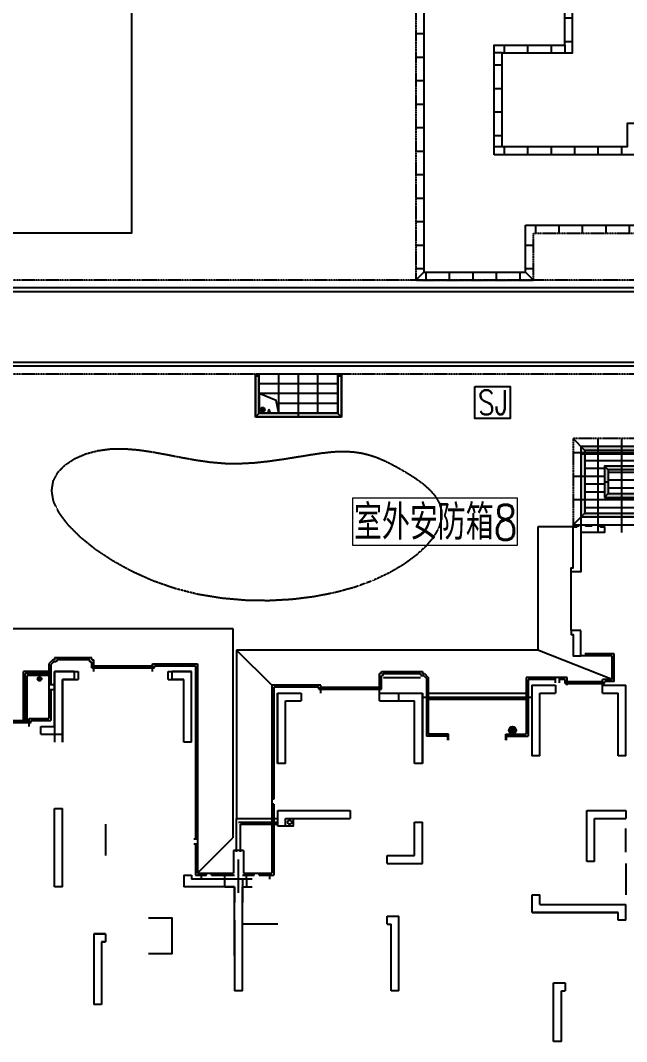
# Model space of a CAD drawing. Header units: millimetres. Extents: x -124346 to 101329, y -150859 to 114847.
# Drawn here: x -63169 to -47676, y -41345 to -15263 of the extents above; entities that cross this region are included whole.
import ezdxf

# ---------------------------------------------------------------- set-up
doc = ezdxf.new("R2010")
doc.units = ezdxf.units.MM
doc.linetypes.add('ACAD_ISO05W100', pattern=[33, 24, -3, 0, -3, 0, -3])
doc.linetypes.add('DASH', pattern=[0.35, 0.25, -0.1])
for name, color, linetype in [('-2', 2, 'Continuous'), ('-252', 252, 'Continuous'), ('0-室外安防管网', 7, 'Continuous'), ('3', 3, 'Continuous'), ('arch', 251, 'Continuous'), ('cont', 8, 'DASH'), ('hatch', 251, 'Continuous'), ('la', 33, 'Continuous'), ('噢噢噢噢1', 1, 'Continuous'), ('室外安防管网', 7, 'Continuous'), ('电子围栏', 7, 'Continuous')]:
    doc.layers.add(name, color=color, linetype=linetype)
doc.layers.add('监控', color=2, linetype='ACAD_ISO05W100', lineweight=25)
doc.styles.add('_TEL_DIM', font='SIMPLEX', dxfattribs={"width": 0.8, "height": 3.5, "bigfont": 'HZTXT'})
pattern_1 = [(127.5, (-59709134.44, -46142422.905), (-48.941323733, -1.600031296), [0, -38.608, 0, -43.18, 0, -41.275]), (97.5, (-59709134.44, -46142422.905), (-71.682510057, 44.952328314), [0, -20.828, 0, -34.798, 0, -13.335]), (57.5, (-59709134.44, -46142454.147), (-0.143718468, 79.099237024), [0, -12.7, 0, -45.72, 0, -59.69]), (47.5, (-59709134.44, -46142454.15), (-22.292932326, 76.35564525), [0, -6.35, 0, -29.972, 0, -34.29])]

# ---------------------------------------------------------------- blocks, each defined once
blk = doc.blocks.new('A$C71683DDF')
at = {"layer": 'hatch', "ltscale": 0.001}
h = blk.add_hatch(dxfattribs=at)
h.set_pattern_fill('_USER', color=0, scale=600, pattern_type=0)
h.set_pattern_definition([(0, (300, -1100), (0, 600), [])])
h.paths.add_polyline_path([(0, 0), (300, 0), (300, -1900), (0, -1900)])
h = blk.add_hatch(dxfattribs=at)
h.set_pattern_fill('_USER', color=0, scale=600, angle=90, pattern_type=0)
h.set_pattern_definition([(90, (2599.86, -100), (-600, 4e-14), [])])
h.paths.add_polyline_path([(200, 0), (5000, 0), (5000, -300), (200, -300)])
h = blk.add_hatch(dxfattribs=at)
h.set_pattern_fill('_USER', color=0, scale=600, pattern_type=0)
h.set_pattern_definition([(0, (5199.7, -1100), (0, 600), [])])
h.paths.add_polyline_path([(4900, 0), (5200, 0), (5200, -1900), (4900, -1900)])
h = blk.add_hatch(dxfattribs=at)
h.set_pattern_fill('AR-SAND', color=0, scale=20, angle=90)
h.set_pattern_definition(pattern_1)
h.paths.add_polyline_path([(200, -2000), (5000, -2000), (5000, -200), (200, -200)])
h.paths.add_polyline_path([(300, -1900), (4900, -1900), (4900, -300), (300, -300)], flags=16)
h = blk.add_hatch(dxfattribs=at)
h.set_pattern_fill('600-200', color=0, pattern_type=2)
h.set_pattern_definition([(90, (2599.86, -1900), (-600, 4e-14), []), (0, (2599.86, -1900.03), (0, 200), [])])
h.paths.add_polyline_path([(300, -1900), (4900, -1900), (4900, -300), (300, -300)])
h.paths.add_polyline_path([(4400, -700), (4400, -1500), (800, -1500), (800, -700)], flags=16)
h = blk.add_hatch(dxfattribs=at)
h.set_pattern_fill('AR-SAND', color=0, scale=20, angle=90)
h.set_pattern_definition(pattern_1)
h.paths.add_polyline_path([(800, -1500), (4400, -1500), (4400, -700), (800, -700)])
h.paths.add_polyline_path([(900, -1400), (4300, -1400), (4300, -800), (900, -800)], flags=16)
h = blk.add_hatch(dxfattribs=at)
h.set_pattern_fill('_USER', color=0, scale=600, angle=90, pattern_type=0)
h.set_pattern_definition([(90, (2599.86, -800), (-600, 4e-14), [])])
h.paths.add_polyline_path([(800, -700), (4400, -700), (4400, -800), (800, -800)])
h = blk.add_hatch(dxfattribs=at)
h.set_pattern_fill('600-200', color=0, pattern_type=2)
h.set_pattern_definition([(90, (3799.86, -1400), (-600, 4e-14), []), (0, (3799.86, -1400.03), (0, 200), [])])
h.paths.add_polyline_path([(900, -1400), (4300, -1400), (4300, -800), (900, -800)])
h = blk.add_hatch(dxfattribs=at)
h.set_pattern_fill('_USER', color=0, scale=600, angle=90, pattern_type=0)
h.set_pattern_definition([(90, (2599.86, -1500), (-600, 4e-14), [])])
h.paths.add_polyline_path([(800, -1400), (4400, -1400), (4400, -1500), (800, -1500)])
h = blk.add_hatch(dxfattribs=at)
h.set_pattern_fill('_USER', color=0, scale=600, angle=90, pattern_type=0)
h.set_pattern_definition([(90, (2599.86, -2000), (-600, 4e-14), [])])
h.paths.add_polyline_path([(200, -1900), (5000, -1900), (5000, -2400), (200, -2400)])
at = {"layer": '-2', "color": 0, "linetype": 'DASH', "ltscale": 0.001}
for p, q in [((5200, 0), (0, 0)), ((0, 0), (0, -2250)), ((5200, -2250), (5200, 0)), ((0, -2200), (0, -2200)), ((0, -2200), (0, -2200)), ((5200, -2200), (5200, -2200)), ((5200, -2200), (5200, -2200))]:
    blk.add_line(p, q, dxfattribs=at)
at = {"layer": 'hatch', "color": 0, "ltscale": 0.001}
blk.add_line((0, -2200), (5200, -2200), dxfattribs=at)
at = {"layer": 'hatch', "color": 0, "ltscale": 0.001, "flags": 128}
for points in [[(4900, -300), (5200, 0)], [(300, -300), (0, 0)], [(900, -800), (800, -700)], [(4300, -800), (4400, -700)], [(800, -1100), (900, -1100)], [(900, -1400), (800, -1500)], [(4300, -1400), (4400, -1500)], [(300, -1900), (0, -2200)], [(4900, -1900), (5200, -2200)]]:
    blk.add_lwpolyline(points, dxfattribs=at)
at = {"layer": 'la', "color": 0}
for points in [[(200, -2000), (5000, -2000), (5000, -200), (200, -200)], [(300, -1900), (4900, -1900), (4900, -300), (300, -300)], [(800, -1500), (4400, -1500), (4400, -700), (800, -700)], [(900, -1400), (4300, -1400), (4300, -800), (900, -800)]]:
    blk.add_lwpolyline(points, close=True, dxfattribs=at)
blk = doc.blocks.new('A$C74EC1316')
at = {"layer": 'hatch'}
h = blk.add_hatch(dxfattribs=at)
h.set_pattern_fill('_USER', color=0, scale=600, pattern_type=0)
h.set_pattern_definition([(0, (-27600, -3000), (0, 600), [])])
h.paths.add_polyline_path([(-27400, 6600), (-27600, 6600), (-27600, -3000), (-27400, -2800)])
h = blk.add_hatch(dxfattribs=at)
h.set_pattern_fill('_USER', color=0, scale=600, pattern_type=0)
h.set_pattern_definition([(0, (-23600, 4000), (0, 600), [])])
h.paths.add_polyline_path([(-23600, 4000), (-23800, 4000), (-23800, 3000), (-23800, 2800), (-23600, 2800)])
h = blk.add_hatch(dxfattribs=at)
h.set_pattern_fill('_USER', color=0, scale=600, angle=90, pattern_type=0)
h.set_pattern_definition([(90, (-23800, 2800), (-600, 4e-14), [])])
h.paths.add_polyline_path([(-23800, 3000), (-25600, 3000), (-25600, 2800), (-23800, 2800)])
h = blk.add_hatch(dxfattribs=at)
h.set_pattern_fill('_USER', color=0, scale=600, pattern_type=0)
h.set_pattern_definition([(0, (-25400, 2800), (0, 600), [])])
h.paths.add_polyline_path([(-25400, 2800), (-25600, 2800), (-25600, 400), (-25400, 400)])
h = blk.add_hatch(dxfattribs=at)
h.set_pattern_fill('_USER', color=0, scale=600, angle=90, pattern_type=0)
h.set_pattern_definition([(90, (-25600, 200), (-600, 4e-14), [])])
h.paths.add_polyline_path([(-22200, 400), (-25400, 400), (-25600, 400), (-25600, 200), (-22200, 200)])
h = blk.add_hatch(dxfattribs=at)
h.set_pattern_fill('_USER', color=0, scale=600, pattern_type=0)
h.set_pattern_definition([(0, (-24600, -3000), (0, 600), [])])
h.paths.add_polyline_path([(-24600, -1800), (-24800, -1600), (-24800, -2800), (-24600, -3000)])
h = blk.add_hatch(dxfattribs=at)
h.set_pattern_fill('_USER', color=0, scale=600, angle=90, pattern_type=0)
h.set_pattern_definition([(90, (-24800, -1600), (-600, 4e-14), [])])
h.paths.add_polyline_path([(-16400, -1600), (-24800, -1600), (-24600, -1800), (-16400, -1800)])
h = blk.add_hatch(dxfattribs=at)
h.set_pattern_fill('_USER', color=0, scale=600, angle=90, pattern_type=0)
h.set_pattern_definition([(90, (-24600, -3000), (-600, 4e-14), [])])
h.paths.add_polyline_path([(-24800, -2800), (-27400, -2800), (-27600, -3000), (-24600, -3000)])
at = {"layer": '-2', "color": 0, "linetype": 'DASH', "ltscale": 0.001, "flags": 128}
blk.add_lwpolyline([(-3300, 0), (0, 0), (0, 5600), (-11200, 5600), (-11200, 4600), (-16800, 4600), (-16800, 6800), (-27600, 6800), (-27600, -3000), (-24600, -3000), (-24600, -1800), (-16200, -1800), (-16200, -600), (-11200, -600), (-11200, -1800), (-3300, -1800)], close=True, dxfattribs=at)
at = {"layer": '-2', "color": 0, "ltscale": 0.001, "flags": 128}
blk.add_lwpolyline([(-25400, 400), (-25400, 400), (-25400, 400), (-25400, 2800), (-23600, 2800), (-23600, 4000), (-21800, 4000), (-21800, 3400), (-18600, 3400), (-18600, 1000), (-22200, 1000), (-22200, 400), (-25400, 400)], dxfattribs=at)
at = {"layer": 'hatch', "color": 0}
for points in [[(-23800, 3000), (-23800, 2800)], [(-25400, 2800), (-25600, 2800)], [(-25400, 400), (-25600, 400)], [(-27600, -3000), (-27400, -2800)], [(-24800, -2800), (-24600, -3000)]]:
    blk.add_lwpolyline(points, dxfattribs=at)
at = {"layer": 'la', "color": 0}
for p, q in [((-27400, 6600), (-27400, -2800)), ((-24800, -2800), (-24800, -1600)), ((-24800, -1600), (-16400, -1600)), ((-27400, -2800), (-24800, -2800))]:
    blk.add_line(p, q, dxfattribs=at)
blk.add_lwpolyline([(-25600, 200), (-25600, 3000), (-23800, 3000), (-23800, 4200), (-21600, 4200), (-21600, 3600), (-18400, 3600), (-18400, 800), (-22000, 800), (-22000, 200)], close=True, dxfattribs=at)
blk = doc.blocks.new('$TwtSys$00000141')
for p, q in [((-94, 8), (-10, 92)), ((-94, 8), (-10, 92)), ((-87, -35), (35, 87)), ((-87, -35), (35, 87)), ((-66, -66), (66, 66)), ((-66, -66), (66, 66)), ((-32, -87), (88, 33)), ((-32, -87), (88, 33)), ((11, -92), (92, -11)), ((11, -92), (92, -11))]:
    blk.add_line(p, q)
blk.add_circle((0, 0), 94)
blk.add_circle((0, 0), 94)
blk = doc.blocks.new('A$C58407A92')
at = {"layer": 'arch'}
h = blk.add_hatch(dxfattribs=at)
h.set_pattern_fill('ANSI31', color=251, scale=5, angle=180, style=0)
h.set_pattern_definition([(45, (769552.199, 316466.866), (-5.612660076, 5.612660076), [])])
h.paths.add_polyline_path([(16514, -1286, 1), (16614, -1286, 1)])
at = {"layer": 'arch', "color": 251}
for p, q in [((29300, 2601), (29300, -550)), ((30200, 2600), (29300, 2601)), ((14250, 0), (21500, 0)), ((21500, 0), (21500, -5350)), ((21601, -550), (21601, -4850)), ((29300, -550), (21601, -550)), ((22501, -1450), (21601, -550)), ((31201, -1300), (29300, -550)), ((31250, -650), (30500, -650)), ((31250, -1350), (31250, -650)), ((16850, -921), (16850, -1435)), ((17850, -800), (17000, -800)), ((17900, -1000), (19500, -1000)), ((19500, -950), (20350, -950)), ((20550, -950), (20550, -5373)), ((16800, -1100), (16150, -1100)), ((16800, -1150), (16200, -1150)), ((16200, -2350), (16200, -1150)), ((16250, -2350), (16250, -1200)), ((16800, -1200), (16250, -1200)), ((17450, -1100), (16950, -1100)), ((16950, -1100), (16950, -2900)), ((16950, -1100), (17550, -1100)), ((16950, -1100), (17550, -1100)), ((16950, -2500), (16950, -1100)), ((17450, -1300), (17150, -1300)), ((17150, -1300), (17150, -2900)), ((17150, -1300), (17550, -1300)), ((17150, -2600), (17150, -1300)), ((17150, -1300), (17550, -1300)), ((17150, -2700), (17150, -1300)), ((17450, -1100), (17450, -1300)), ((17550, -1100), (17550, -1300)), ((17550, -1100), (17550, -1300)), ((19850, -1300), (19850, -1100)), ((19850, -1100), (20450, -1100)), ((19850, -1300), (19850, -1100)), ((19850, -1100), (20450, -1100)), ((19850, -1300), (20250, -1300)), ((19850, -1300), (20250, -1300)), ((19950, -1300), (19950, -1100)), ((20450, -1100), (19950, -1100)), ((20250, -1300), (19950, -1300)), ((20250, -2900), (20250, -1300)), ((20250, -2900), (20250, -1300)), ((20250, -2900), (20250, -1300)), ((20450, -2900), (20450, -1100)), ((20450, -2900), (20450, -1100)), ((20450, -2900), (20450, -1100)), ((25300, -1550), (25300, -1200)), ((25350, -1150), (26300, -1150)), ((26450, -1271), (26450, -2750)), ((29050, -1300), (29050, -2750)), ((29751, -1300), (29050, -1300)), ((30000, -1300), (29851, -1300)), ((16850, -1563), (16850, -2350)), ((22550, -1500), (22550, -4355)), ((23700, -1500), (22550, -1500)), ((23700, -1550), (25300, -1550)), ((29149, -1450), (29749, -1450)), ((29149, -1450), (29149, -2550)), ((29150, -1450), (29750, -1450)), ((29150, -3250), (29150, -1450)), ((29749, -1450), (29749, -1650)), ((29750, -1450), (29750, -1650)), ((30000, -1400), (31000, -1400)), ((30949, -1650), (30949, -1450)), ((30949, -1450), (31550, -1450)), ((30950, -1450), (31550, -1450)), ((30950, -1650), (30950, -1450)), ((31000, -1400), (31000, -1350)), ((31550, -3250), (31550, -1450)), ((31550, -3250), (31550, -1450)), ((22649, -1650), (23250, -1650)), ((22649, -3450), (22649, -1650)), ((22650, -1650), (23250, -1650)), ((22650, -3450), (22650, -1650)), ((23250, -1650), (23250, -1850)), ((23250, -1650), (23250, -1850)), ((25250, -1850), (25250, -1650)), ((25250, -1650), (26349, -1650)), ((25750, -1650), (26350, -1650)), ((25750, -1850), (25750, -1650)), ((26349, -1650), (26350, -3450)), ((26350, -3450), (26350, -1650)), ((26350, -1750), (29150, -1750)), ((26500, -1650), (29000, -1650)), ((26500, -1800), (29000, -1800)), ((29349, -1650), (29749, -1650)), ((29349, -1750), (29349, -1650)), ((29349, -2950), (29349, -1750)), ((29350, -1650), (29750, -1650)), ((29350, -3250), (29350, -1650)), ((30949, -1650), (31350, -1650)), ((30950, -1650), (31350, -1650)), ((31350, -3250), (31350, -1650)), ((31350, -3250), (31350, -1650)), ((22849, -1850), (23250, -1850)), ((22849, -3450), (22849, -1850)), ((22850, -1850), (23250, -1850)), ((22850, -3450), (22850, -1850)), ((25250, -1850), (26149, -1850)), ((25750, -1850), (26150, -1850)), ((26149, -2950), (26149, -1850)), ((26150, -3450), (26150, -1850)), ((14750, -2400), (16350, -2400)), ((16350, -2350), (16850, -2350)), ((16600, -2700), (16600, -2500)), ((16600, -2500), (16950, -2500)), ((17150, -2900), (17150, -2600)), ((29149, -2550), (29149, -3250)), ((16600, -2700), (17150, -2700)), ((27000, -2750), (26450, -2750)), ((28500, -2750), (29050, -2750)), ((20450, -2900), (20250, -2900)), ((20450, -2900), (20250, -2900)), ((20450, -2900), (20250, -2900)), ((26150, -3450), (26149, -2950)), ((29349, -3250), (29349, -2950)), ((29349, -3250), (29149, -3250)), ((29350, -3250), (29150, -3250)), ((31550, -3250), (31350, -3250)), ((31550, -3250), (31350, -3250)), ((22849, -3450), (22649, -3450)), ((22850, -3450), (22650, -3450)), ((26350, -3450), (26150, -3450)), ((26350, -3450), (26150, -3450)), ((16950, -4600), (17150, -4600)), ((16950, -6600), (16950, -4600)), ((16950, -4600), (17150, -4600)), ((16950, -6600), (16950, -4600)), ((16950, -4600), (17150, -4600)), ((16950, -6600), (16950, -4600)), ((17150, -6600), (17150, -4600)), ((17150, -6600), (17150, -4600)), ((17150, -6600), (17150, -4600)), ((22550, -4483), (22550, -6300)), ((22650, -4650), (24500, -4650)), ((22650, -5050), (22650, -4650)), ((22650, -4650), (24500, -4650)), ((22650, -5050), (22650, -4650)), ((24500, -4650), (24500, -4850)), ((24500, -4650), (24500, -4850)), ((30550, -5950), (30550, -4650)), ((30550, -4650), (31550, -4650)), ((30550, -5950), (30550, -4650)), ((30550, -4650), (31550, -4650)), ((31550, -4650), (31550, -4850)), ((31550, -4650), (31550, -4850)), ((21600, -4850), (22650, -4850)), ((21600, -5700), (21600, -4850)), ((21650, -4950), (22650, -4950)), ((22850, -4850), (24500, -4850)), ((22850, -5050), (22850, -4850)), ((22850, -4850), (24500, -4850)), ((22850, -5050), (22850, -4850)), ((26150, -5800), (26150, -4950)), ((26150, -4950), (26350, -4950)), ((26150, -4950), (26350, -4950)), ((26150, -5800), (26150, -4950)), ((26350, -6000), (26350, -4950)), ((26350, -6000), (26350, -4950)), ((30750, -5950), (30750, -4850)), ((30750, -4850), (31550, -4850)), ((30750, -5950), (30750, -4850)), ((30750, -4850), (31550, -4850)), ((21700, -5700), (21700, -5000)), ((21700, -5000), (22650, -5000)), ((22850, -5050), (22650, -5050)), ((22850, -5050), (22650, -5050)), ((20600, -6250), (21500, -5350)), ((20550, -5501), (20550, -6300)), ((21650, -6750), (21650, -5900)), ((21650, -6750), (21650, -5900)), ((21650, -6750), (21650, -5900)), ((21650, -6750), (21650, -5900)), ((25450, -5800), (26150, -5800)), ((25450, -6000), (25450, -5800)), ((25450, -6000), (25450, -5800)), ((25450, -5800), (26150, -5800)), ((30750, -5950), (30550, -5950)), ((30750, -5950), (30550, -5950)), ((25450, -6000), (26350, -6000)), ((25450, -6000), (26350, -6000)), ((20250, -6300), (20450, -6300)), ((20250, -6300), (20250, -6600)), ((20450, -6300), (20450, -6400)), ((21750, -6400), (20450, -6400)), ((20550, -6300), (20829, -6300)), ((20957, -6300), (21550, -6300)), ((21300, -6600), (21300, -6400)), ((22000, -6400), (21300, -6400)), ((21300, -6600), (21300, -6400)), ((21850, -6400), (21300, -6400)), ((21750, -6300), (22053, -6300)), ((21750, -6400), (21750, -7000)), ((21850, -6400), (21850, -6600)), ((21850, -6400), (21850, -6600)), ((22181, -6300), (22550, -6300)), ((17150, -6600), (16950, -6600)), ((17150, -6600), (16950, -6600)), ((17150, -6600), (16950, -6600)), ((21550, -6600), (20250, -6600)), ((21300, -6600), (21550, -6600)), ((21300, -6600), (21550, -6600)), ((21550, -6600), (21550, -7000)), ((21550, -8350), (21550, -6600)), ((21550, -7450), (21550, -6600)), ((21750, -8350), (21750, -6600)), ((21750, -6600), (22000, -6600)), ((21750, -8350), (21750, -6600)), ((21750, -6600), (21850, -6600)), ((29150, -7250), (29150, -6800)), ((29150, -6800), (29350, -6800)), ((29150, -6800), (29350, -6800)), ((29150, -7250), (29150, -6800)), ((29350, -7050), (29350, -6800)), ((29350, -7050), (29350, -6800)), ((29150, -7250), (31350, -7250)), ((31350, -7250), (29150, -7250)), ((29350, -7050), (31550, -7050)), ((29350, -7050), (30250, -7050)), ((30250, -7050), (31550, -7050)), ((31350, -7450), (31350, -7250)), ((31350, -7450), (31350, -7250)), ((31550, -7450), (31550, -7050)), ((31550, -7450), (31550, -7050)), ((21550, -7450), (21550, -9250)), ((25450, -7350), (25750, -7350)), ((25450, -7550), (25450, -7350)), ((25450, -7550), (25450, -7350)), ((25450, -7350), (25750, -7350)), ((25450, -7550), (25550, -7550)), ((25450, -7550), (25550, -7550)), ((25550, -9250), (25550, -7550)), ((25550, -9250), (25550, -7550)), ((25750, -9250), (25750, -7350)), ((25750, -9250), (25750, -7350)), ((31550, -7450), (31350, -7450)), ((31550, -7450), (31350, -7450)), ((17950, -7800), (17950, -9600)), ((18250, -7800), (17950, -7800)), ((17950, -7800), (17950, -9600)), ((17950, -7800), (18250, -7800)), ((17950, -7800), (17950, -9600)), ((17950, -7800), (18250, -7800)), ((18250, -7800), (18250, -8000)), ((18250, -7800), (18250, -8000)), ((18250, -7800), (18250, -8000)), ((18150, -8000), (18150, -9600)), ((18250, -8000), (18150, -8000)), ((18150, -8000), (18150, -9600)), ((18150, -8000), (18250, -8000)), ((18150, -8000), (18150, -9600)), ((18150, -8000), (18250, -8000)), ((21750, -9250), (21750, -8350)), ((29700, -9050), (30000, -9050)), ((29700, -10550), (29700, -9050)), ((29700, -9050), (30000, -9050)), ((29700, -10550), (29700, -9050)), ((30000, -9050), (30000, -9250)), ((30000, -9050), (30000, -9250)), ((21750, -9250), (21550, -9250)), ((25750, -9250), (25550, -9250)), ((25750, -9250), (25550, -9250)), ((29900, -9250), (30000, -9250)), ((29900, -10550), (29900, -9250)), ((29900, -9250), (30000, -9250)), ((29900, -10550), (29900, -9250)), ((18150, -9600), (17950, -9600)), ((18150, -9600), (17950, -9600)), ((18150, -9600), (17950, -9600)), ((29900, -10550), (29700, -10550)), ((29900, -10550), (29700, -10550))]:
    blk.add_line(p, q, dxfattribs=at)
at = {"layer": 'arch', "color": 251, "ltscale": 0.5}
for p, q in [((17900, -750), (16950, -750)), ((16950, -750), (16950, -800)), ((17900, -800), (17900, -750)), ((31200, -700), (30398, -700)), ((31200, -1300), (31200, -700)), ((16900, -800), (16800, -900)), ((16800, -900), (16800, -2300)), ((16950, -800), (16900, -800)), ((17900, -800), (17950, -800)), ((17950, -950), (17950, -800)), ((17950, -950), (19450, -950)), ((17950, -1100), (17950, -950)), ((19450, -950), (19450, -900)), ((19450, -900), (20350, -900)), ((19450, -1100), (19450, -950)), ((20350, -900), (20600, -900)), ((20600, -900), (20600, -6250)), ((25250, -1500), (25250, -1150)), ((25300, -1150), (25250, -1150)), ((25300, -1150), (25250, -1150)), ((25250, -1250), (25250, -1250)), ((25300, -1150), (25300, -1100)), ((25300, -1100), (26350, -1100)), ((25300, -1150), (25300, -1100)), ((25300, -1100), (26350, -1100)), ((26350, -1100), (26350, -1150)), ((26350, -1100), (26350, -1150)), ((26350, -1150), (26400, -1150)), ((26350, -1150), (26400, -1150)), ((26400, -1150), (26500, -1250)), ((26400, -1150), (26500, -1250)), ((26500, -1250), (26500, -2700)), ((29000, -1250), (29000, -2700)), ((30050, -1250), (29000, -1250)), ((29751, -1391), (29751, -1250)), ((29851, -1391), (29851, -1250)), ((30050, -1350), (30050, -1250)), ((31200, -1300), (30950, -1300)), ((30950, -1350), (30950, -1300)), ((16950, -1435), (16800, -1435)), ((16950, -1563), (16800, -1563)), ((22500, -1450), (22500, -6250)), ((23750, -1450), (22500, -1450)), ((23750, -1500), (23750, -1450)), ((23750, -1500), (25250, -1500)), ((23750, -1500), (23750, -1500)), ((23750, -1650), (23750, -1500)), ((25250, -1650), (25250, -1500)), ((30050, -1350), (30950, -1350)), ((30050, -1450), (30050, -1350)), ((30150, -1350), (30150, -1350)), ((30950, -1450), (30950, -1350)), ((16300, -2350), (16300, -2300)), ((16300, -2300), (16800, -2300)), ((14800, -2350), (16300, -2350)), ((16300, -2500), (16300, -2350)), ((27020, -2700), (26500, -2700)), ((27020, -2850), (27020, -2700)), ((28480, -2850), (28480, -2700)), ((28480, -2700), (29000, -2700)), ((22550, -4355), (22500, -4355)), ((22550, -4483), (22500, -4483)), ((31550, -5710), (31550, -5110)), ((20510, -5373), (20600, -5373)), ((22550, -5373), (22500, -5373)), ((20510, -5501), (20600, -5501)), ((21524, -5670), (21524, -6250)), ((21776, -5670), (21524, -5670)), ((21776, -5670), (21776, -6250)), ((22549, -5501), (22500, -5501)), ((20600, -6250), (21524, -6250)), ((20700, -6400), (20700, -6250)), ((20829, -6300), (20829, -6250)), ((20957, -6300), (20957, -6250)), ((21300, -6400), (21300, -6250)), ((21776, -6250), (22500, -6250)), ((21850, -6400), (21850, -6250)), ((22053, -6300), (22053, -6250)), ((22181, -6300), (22181, -6250)), ((22450, -6400), (22450, -6250)), ((31550, -6000), (31550, -6800))]:
    blk.add_line(p, q, dxfattribs=at)
at = {"layer": 'arch', "color": 251, "linetype": 'DASH'}
for p, q in [((17900, -800), (17900, -750)), ((16921, -850), (16850, -921)), ((17000, -850), (16921, -850)), ((17000, -800), (17000, -850)), ((17850, -850), (17850, -800)), ((17850, -850), (17900, -850)), ((17900, -1000), (17900, -850)), ((19500, -1000), (19500, -950)), ((20350, -950), (20550, -950)), ((25350, -1200), (25300, -1200)), ((25350, -1200), (25300, -1200)), ((25350, -1200), (25350, -1150)), ((25350, -1150), (26300, -1150)), ((25350, -1200), (25350, -1150)), ((25350, -1250), (26300, -1250)), ((26300, -1150), (26300, -1200)), ((26300, -1150), (26300, -1200)), ((26300, -1200), (26379, -1200)), ((26300, -1200), (26379, -1200)), ((26379, -1200), (26450, -1271)), ((26379, -1200), (26450, -1271)), ((30000, -1400), (30000, -1300)), ((23700, -1550), (23700, -1500)), ((31250, -1350), (31000, -1350)), ((16350, -2400), (16350, -2350)), ((27000, -2850), (27000, -2750)), ((28500, -2850), (28500, -2750))]:
    blk.add_line(p, q, dxfattribs=at)
at = {"layer": 'arch', "color": 251, "ltscale": 3}
blk.add_line((18250, -5000), (18250, -5800), dxfattribs=at)
at = {"layer": 'arch', "color": 251}
for points in [[(35200, 2450), (35200, 4450), (30400, 4450), (30400, 2450)], [(30150, -50), (30150, 1450)], [(16150, -2350), (16150, -1100)], [(19350, -8300), (19950, -8300), (19950, -7400), (19350, -7400)], [(22650, -7550), (21750, -7550)]]:
    blk.add_lwpolyline(points, dxfattribs=at)
for points in [[(30200, 2450), (30200, 2600), (30300, 2600), (30300, 2620), (30350, 2620), (30350, 2650), (30520, 2650), (30520, 2620), (30680, 2620), (30680, 2650), (30850, 2650), (30850, 2620), (30900, 2620), (30900, 2600), (31000, 2600), (31000, 2450), (30400, 2450), (30400, 1450), (30200, 1450), (30150, 1450), (30150, 1550), (30200, 1550)], [(30400, -50), (30200, -50), (30150, -50), (30150, -150), (30200, -150), (30200, -700), (30400, -700)], [(22850, -4850), (23050, -4850), (23050, -5050), (22850, -5050)]]:
    blk.add_lwpolyline(points, close=True, dxfattribs=at)
for centre in [(16564, -1286), (22956, -4947)]:
    blk.add_circle(centre, 50, dxfattribs=at)
blk.add_blockref('$TwtSys$00000141', (28650, -2600), dxfattribs=at)
blk = doc.blocks.new('A$C738E28D6')
at = {"layer": '-2', "color": 0}
for p, q in [((-6, 0, 0), (-2206, 0, 0)), ((-2206, -1100, 0), (-2206, 0, 0)), ((-2106, -1000, 0), (-2106, 0, 0)), ((-106, 0, 0), (-106, -1000, 0)), ((-6, 0, 0), (-6, -1100, 0)), ((-106, -1000, 0), (-2106, -1000, 0)), ((-6, -1100, 0), (-2206, -1100, 0))]:
    blk.add_line(p, q, dxfattribs=at)
at = {"layer": '-2', "color": 0, "elevation": 0}
blk.add_lwpolyline([(-1606, -500), (-2106, -500), (-2106, -1000), (-1606, -1000)], close=True, dxfattribs=at)
at = {"layer": '-252', "color": 0}
for p, q in [((-1606, -500, 0), (-1606, 0, 0)), ((-1106, -1000, 0), (-1106, 0, 0)), ((-96, 0, 0), (-96, -1010, 0)), ((-16, 0, 0), (-16, -1090, 0)), ((-106, -250, 0), (-2106, -250, 0)), ((-606, -1000, 0), (-606, 0, 0)), ((-106, -500, 0), (-1606, -500, 0)), ((-106, -750, 0), (-1606, -750, 0)), ((-2106, -1000, 0), (-2206, -1100, 0)), ((-96, -1010, 0), (-2116, -1010, 0)), ((-1106, -1100, 0), (-1106, -1000, 0)), ((-106, -1000, 0), (-6, -1100, 0)), ((-16, -1090, 0), (-2196, -1090, 0))]:
    blk.add_line(p, q, dxfattribs=at)
at = {"layer": '-252', "color": 0, "elevation": 0}
for points in [[(-1606, -1000), (-1670, -673), (-2106, -500)], [(-2065, -902), (-1976, -902)], [(-2065, -912), (-1976, -912)], [(-2064, -897), (-1976, -897)], [(-2064, -917), (-1976, -917)], [(-2063, -892), (-1978, -892)], [(-2063, -922), (-1978, -922)], [(-2061, -887), (-1980, -887)], [(-2061, -927), (-1980, -927)], [(-2058, -882), (-1983, -882)], [(-2058, -932), (-1983, -932)], [(-2054, -877), (-1987, -877)], [(-2054, -937), (-1987, -937)], [(-2049, -872), (-1992, -872)], [(-2049, -942), (-1992, -942)], [(-2041, -867), (-2000, -867)], [(-2041, -947), (-2000, -947)]]:
    blk.add_lwpolyline(points, dxfattribs=at)
at = {"layer": '-252', "color": 0}
blk.add_circle((-2020, -907, 0), 55, dxfattribs=at)
for start, end in [(173.6206, 180), (180, 186.3794), (160.5288, 167.1604), (192.8396, 199.4712), (146.251, 153.6122), (206.3878, 213.749), (128.9424, 138.1897), (221.8103, 231.0576), (62.734, 117.266), (242.734, 297.266), (41.8103, 51.0576), (308.9424, 318.1897), (26.3878, 33.749), (326.251, 333.6122), (12.8396, 19.4712), (340.5288, 347.1604), (0, 6.3794), (353.6206, 0)]:
    blk.add_arc((-2020, -907, 0), 45, start, end, dxfattribs=at)
at = {"layer": 'hatch', "color": 0}
for p, q in [((-2196, -1090, 0), (-2196, 0, 0)), ((-2116, -1010, 0), (-2116, 0, 0)), ((-2106, -9, 0), (-2206, -9, 0)), ((-2106, -18, 0), (-2206, -18, 0)), ((-2106, -30, 0), (-2206, -30, 0)), ((-6, -9, 0), (-106, -9, 0)), ((-6, -18, 0), (-106, -18, 0)), ((-6, -30, 0), (-106, -30, 0))]:
    blk.add_line(p, q, dxfattribs=at)
at = {"layer": 'la', "color": 0}
for p, q in [((-2106, -50, 0), (-2206, -50, 0)), ((-6, -50, 0), (-106, -50, 0))]:
    blk.add_line(p, q, dxfattribs=at)
at = {"layer": '噢噢噢噢1', "color": 0, "elevation": 0}
blk.add_lwpolyline([(-1839, -997), (-1839, -933, 0.414214), (-1856, -915, 0.414214), (-1874, -933), (-1874, -997)], format="xyb", dxfattribs=at)
blk.add_lwpolyline([(-1839, -997), (-1874, -997)], dxfattribs=at)
blk.add_lwpolyline([(-1851, -968), (-1861, -968), (-1861, -978), (-1851, -978)], close=True, dxfattribs=at)
at = {"layer": '噢噢噢噢1', "color": 0}
for radius in [17.5, 14.5]:
    blk.add_circle((-1856, -973, 0), radius, dxfattribs=at)
blk = doc.blocks.new('人井')
at = {"color": 1, "ltscale": 0.001}
blk.add_lwpolyline([(-156.6, 104.1), (98.1, 104.1), (98.1, -124.3), (-156.6, -124.3)], close=True, dxfattribs=at)
at = {"layer": '0-室外安防管网', "color": 4, "style": '_TEL_DIM', "width": 0.8}
blk.add_text('SJ', height=175, dxfattribs=at).set_placement((-133.1, -97.5))

msp = doc.modelspace()

# ---------------------------------------------------------------- linework, layer by layer
at = {"layer": '3', "color": 251}
msp.add_lwpolyline([(-80330, -20695), (-80330, -12695), (-60330, -12695), (-60330, -20695)], close=True, dxfattribs=at)
at = {"layer": 'cont', "color": 251, "linetype": 'DASH', "flags": 128}
msp.add_lwpolyline([(-60864, -26207), (-60520, -26202), (-60167, -26230), (-59807, -26282), (-59441, -26349), (-59070, -26421), (-58695, -26489), (-58316, -26544), (-57936, -26576), (-57555, -26579), (-57177, -26558), (-56805, -26518), (-56443, -26466), (-56095, -26410), (-55765, -26356), (-55455, -26310), (-55170, -26279), (-54911, -26270), (-54676, -26281), (-54460, -26311), (-54258, -26359), (-54064, -26424), (-53875, -26503), (-53685, -26597), (-53490, -26703), (-53287, -26820), (-53084, -26948), (-52890, -27089), (-52715, -27243), (-52569, -27409), (-52463, -27590), (-52406, -27785), (-52407, -27995), (-52475, -28219), (-52608, -28454), (-52804, -28692), (-53060, -28928), (-53371, -29157), (-53737, -29372), (-54152, -29567), (-54615, -29738), (-55121, -29877), (-55663, -29983), (-56233, -30053), (-56823, -30085), (-57424, -30075), (-58029, -30022), (-58629, -29923), (-59215, -29775), (-59780, -29579), (-60314, -29340), (-60808, -29069), (-61251, -28775), (-61633, -28466), (-61946, -28153), (-62179, -27844), (-62322, -27549), (-62369, -27275), (-62329, -27027), (-62211, -26807), (-62028, -26617), (-61790, -26459), (-61510, -26337), (-61197, -26252)], close=True, dxfattribs=at)
at = {"layer": '电子围栏', "color": 2, "ltscale": 30, "const_width": 0.642}
msp.add_lwpolyline([(-75586, -24441), (-75586, -24814), (-51314, -24814), (-51314, -27461)], dxfattribs=at)
at = {"layer": '监控', "color": 1, "linetype": 'ByBlock', "lineweight": 9}
msp.add_lwpolyline([(-54673, -27461), (-50476, -27461), (-50476, -28675), (-54673, -28675)], close=True, dxfattribs=at)

# ---------------------------------------------------------------- block references
at = {"layer": '-2', "color": 251, "linetype": 'DASH'}
msp.add_blockref('A$C738E28D6', (-54959, -24295), dxfattribs=at)
at = {"layer": 'arch', "color": 251, "ltscale": 0.001}
msp.add_blockref('A$C58407A92', (-79244, -30795), dxfattribs=at)
at = {"layer": 'la', "color": 251, "ltscale": 0.001}
for name, p in [('A$C74EC1316', (-25459, -18895)), ('A$C71683DDF', (-49044, -25945))]:
    msp.add_blockref(name, p, dxfattribs=at)
at = {"layer": '室外安防管网', "xscale": 3.558571754041493, "yscale": 3.558571754041493, "zscale": 3.558571754041493}
msp.add_blockref('人井', (-51001, -24985), dxfattribs=at)

# ---------------------------------------------------------------- texts
at = {"layer": '监控', "color": 1, "linetype": 'ByBlock', "lineweight": 9, "style": '_TEL_DIM', "width": 0.8}
msp.add_text('室外安防箱8', height=892, dxfattribs=at).set_placement((-54643, -28527))

# ---------------------------------------------------------------- next in the draw order: linework, layer by layer
at = {"layer": '-2', "color": 251, "linetype": 'DASH', "ltscale": 0.001, "flags": 128}
msp.add_lwpolyline([(-13959, -18895), (-28759, -18895), (-28759, -21895), (-78543, -21895, -0.414214), (-82543, -17895), (-82543, 55105)], format="xyb", dxfattribs=at)
at = {"layer": '-2', "color": 251, "linetype": 'DASH', "ltscale": 0.001}
msp.add_lwpolyline([(-13959, -21295), (-26359, -21295), (-26359, -24295), (-78543, -24295, 0.414214), (-82543, -28295)], format="xyb", dxfattribs=at)
at = {"layer": 'la', "color": 251, "flags": 128}
msp.add_lwpolyline([(-13959, -19095), (-28559, -19095), (-28559, -22095), (-78543, -22095, -0.326104), (-82543, -19176, -0.326104)], format="xyb", dxfattribs=at)
at = {"layer": 'la', "color": 251, "ltscale": 0.001, "flags": 128}
msp.add_lwpolyline([(-78543, -23995), (-26659, -23995), (-26659, -20995), (-14059, -20995), (-14059, -19195), (-28459, -19195), (-28459, -22195), (-78543, -22195, -0.291898), (-82443, -19706), (-82443, -26484, -0.291902)], format="xyb", close=True, dxfattribs=at)
at = {"layer": 'la', "color": 251}
msp.add_lwpolyline([(-13959, -21095), (-26559, -21095), (-26559, -24095), (-78543, -24095, 0.326111), (-82543, -27014, 0.326111)], format="xyb", dxfattribs=at)

doc.saveas('drawing.dxf')
